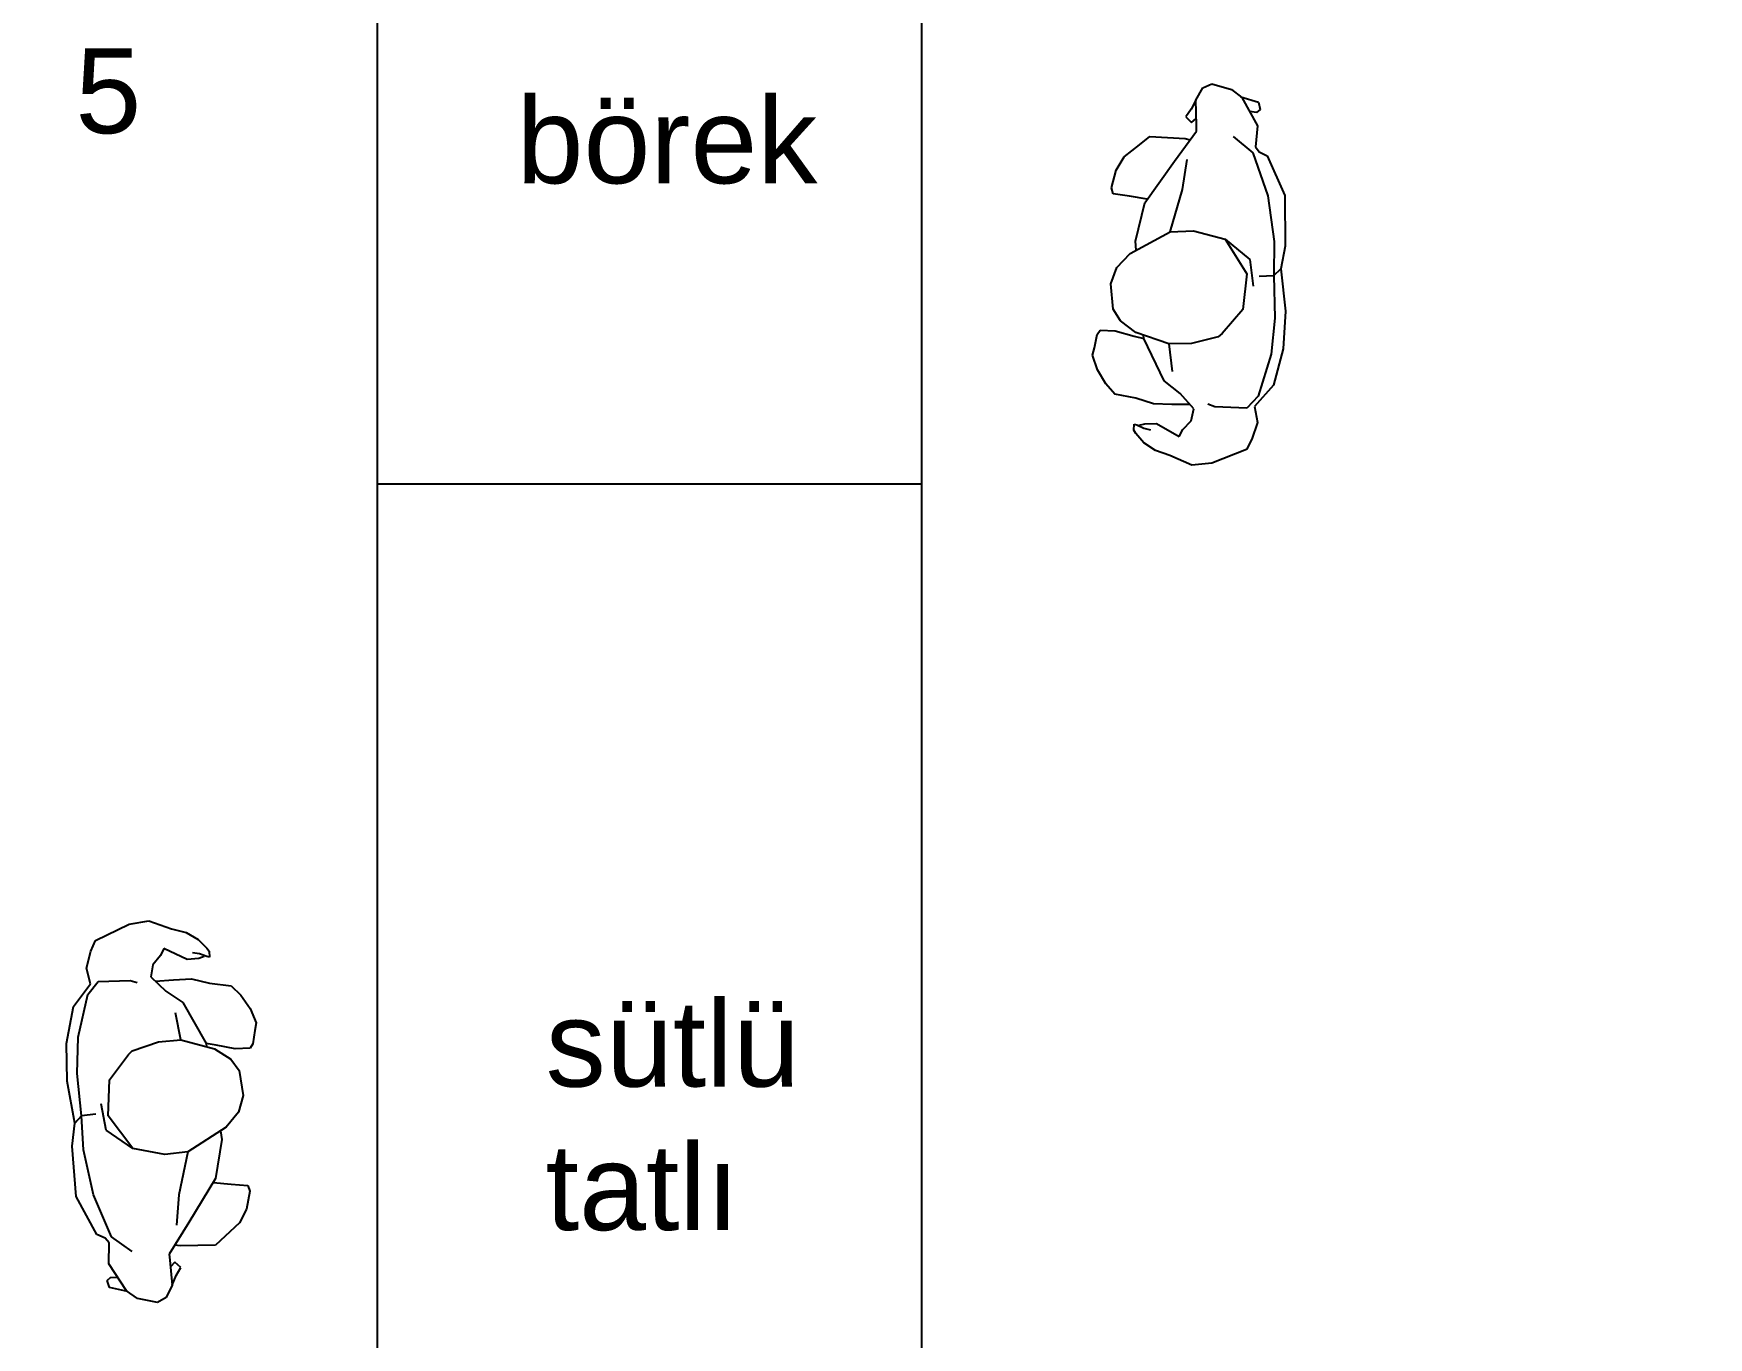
# Model space of a CAD drawing. Header units: millimetres. Extents: x 45 to 25350, y 77 to 5059.
# Drawn here: x 22269 to 22515.7, y 3615.5 to 3807.6 of the extents above; entities that cross this region are included whole.
import ezdxf
from ezdxf.enums import TextEntityAlignment as Align

# ---------------------------------------------------------------- set-up
doc = ezdxf.new("R2010")
doc.units = ezdxf.units.MM
doc.header["$LTSCALE"] = 5
doc.layers.add('200-EquipID-2d', color=7, linetype='Continuous')
doc.layers.add('TEFRIS', color=12, linetype='Continuous')
doc.layers.add('yazı', color=30, linetype='Continuous', lineweight=9)
doc.styles.add('25', font='arial.ttf', dxfattribs={"height": 25})
doc.styles.add('ARIAL', font='ARIALUNI.TTF', dxfattribs={"height": 1})
doc.styles.add('ROMANS', font='micross.ttf')

# ---------------------------------------------------------------- blocks, each defined once
blk = doc.blocks.new('cfcfcfcfc')
for p, q in [((220725.95, -32182.87), (220733.39, -32182.48)), ((220733.39, -32182.48), (220736.78, -32182.96)), ((220736.78, -32182.96), (220742.96, -32181.97)), ((220742.96, -32181.97), (220748.54, -32182.02)), ((220748.54, -32182.02), (220753.96, -32183.21)), ((220720.27, -32185.76), (220725.95, -32182.87)), ((220726.13, -32185.4), (220732.82, -32184.14)), ((220732.82, -32184.14), (220737.82, -32183.94)), ((220737.82, -32183.94), (220736.78, -32182.96)), ((220737.82, -32183.94), (220744.06, -32183.48)), ((220738.01, -32186.09), (220737.82, -32183.94)), ((220744.06, -32183.48), (220749.41, -32183.76)), ((220749.41, -32183.76), (220755.68, -32185.37)), ((220753.96, -32183.21), (220757.21, -32185.81)), ((220711.76, -32190.05), (220712.42, -32187.41)), ((220711.86, -32189.91), (220715.91, -32187.4)), ((220712.42, -32187.41), (220713.48, -32187.12)), ((220713.48, -32187.12), (220713.95, -32187.65)), ((220715.91, -32187.4), (220719.01, -32187.54)), ((220719.01, -32187.54), (220719.73, -32186.97)), ((220719.73, -32186.97), (220720.27, -32185.76)), ((220719.9, -32187.92), (220726.13, -32185.4)), ((220735.63, -32187.55), (220739.53, -32186.9)), ((220755.68, -32185.37), (220757.54, -32186.92)), ((220757.21, -32185.81), (220759.54, -32185.27)), ((220757.54, -32186.92), (220757.57, -32191.65)), ((220759.54, -32185.27), (220762.03, -32185.97)), ((220762.03, -32185.97), (220763.6, -32186.72)), ((220763.6, -32186.72), (220765.87, -32191.71)), ((220710.72, -32191.49), (220711.86, -32189.91)), ((220713.95, -32187.65), (220713.87, -32188.64)), ((220717.66, -32190.89), (220719.9, -32187.92)), ((220732.82, -32191.37), (220735.63, -32187.55)), ((220732.82, -32191.37), (220737.74, -32187.9)), ((220737.74, -32187.9), (220743.03, -32188.23)), ((220743.03, -32188.23), (220746.69, -32191.13)), ((220710.04, -32194.43), (220710.72, -32191.49)), ((220731.79, -32196.08), (220732.82, -32191.37)), ((220746.69, -32191.13), (220747.21, -32191.69)), ((220747.21, -32191.69), (220748.4, -32195.57)), ((220757.57, -32191.65), (220757.22, -32192.69)), ((220765.87, -32191.71), (220766.29, -32194.64)), ((220710.72, -32195.72), (220710.04, -32194.43)), ((220758, -32194.72), (220755.84, -32196.85)), ((220759.79, -32195.03), (220758, -32194.72)), ((220766.29, -32194.64), (220765.03, -32197.92)), ((220712.55, -32196.65), (220710.72, -32195.72)), ((220716.24, -32196.41), (220712.55, -32196.65)), ((220712.55, -32196.65), (220713.95, -32197.3)), ((220713.95, -32197.3), (220715.1, -32198.01)), ((220715.1, -32198.01), (220715.89, -32197.13)), ((220715.89, -32197.13), (220715.25, -32196.46)), ((220717.13, -32196.35), (220716.24, -32196.41)), ((220721.71, -32199.36), (220717.13, -32196.35)), ((220718.29, -32197.97), (220718.43, -32197.21)), ((220732.12, -32199.48), (220731.79, -32196.08)), ((220748.4, -32195.57), (220748.63, -32198.89)), ((220755.84, -32196.85), (220754.1, -32199.32)), ((220757.37, -32195.35), (220757.51, -32198.02)), ((220761.12, -32196.22), (220759.79, -32195.03)), ((220760.41, -32200.14), (220762.16, -32196.71)), ((220762.16, -32196.71), (220761.12, -32196.22)), ((220718.27, -32203.17), (220718.29, -32197.97)), ((220725.8, -32197.99), (220721.34, -32197.51)), ((220728.05, -32203.45), (220721.71, -32199.36)), ((220732.12, -32199.48), (220725.8, -32197.99)), ((220735.6, -32205.2), (220732.12, -32199.48)), ((220748.63, -32198.89), (220747.18, -32203.81)), ((220754.1, -32199.32), (220747.99, -32202.58)), ((220748.63, -32198.89), (220752.64, -32198.19)), ((220757.51, -32198.02), (220757.57, -32200.7)), ((220765.03, -32197.92), (220764.41, -32200.08)), ((220757.57, -32200.7), (220756.86, -32203.33)), ((220760.56, -32201.83), (220760.41, -32200.14)), ((220760.79, -32202.66), (220760.56, -32201.83)), ((220760.79, -32203.02), (220761.2, -32201.95)), ((220761.2, -32201.95), (220761.39, -32200.94)), ((220763.35, -32201.83), (220762.05, -32203.07)), ((220764.41, -32200.08), (220763.35, -32201.83)), ((220719.53, -32204.62), (220718.27, -32203.17)), ((220721.43, -32206.8), (220719.53, -32204.62)), ((220727.48, -32203.09), (220727.17, -32205.71)), ((220733.77, -32204.54), (220728.05, -32203.45)), ((220735.09, -32204.35), (220733.77, -32204.54)), ((220747.18, -32203.81), (220745.57, -32206.15)), ((220747.09, -32206.86), (220747.73, -32204.04)), ((220747.99, -32202.58), (220747.52, -32202.65)), ((220747.73, -32204.04), (220747.99, -32202.58)), ((220756.86, -32203.33), (220756.39, -32206.48)), ((220760.68, -32203.4), (220760.79, -32203.02)), ((220761.57, -32203.4), (220760.68, -32203.4)), ((220762.05, -32203.07), (220761.57, -32203.4)), ((220723.43, -32207.88), (220721.43, -32206.8)), ((220727.17, -32205.71), (220726.94, -32208.16)), ((220737.75, -32207.08), (220735.6, -32205.2)), ((220740.21, -32207.84), (220737.75, -32207.08)), ((220745.57, -32206.15), (220743.91, -32207.34)), ((220747.11, -32209.07), (220747.09, -32206.86)), ((220756.39, -32206.48), (220754.96, -32207.88)), ((220726.08, -32208.45), (220723.43, -32207.88)), ((220726.94, -32208.16), (220726.08, -32208.45)), ((220743.91, -32207.34), (220740.21, -32207.84)), ((220747.74, -32209.48), (220747.11, -32209.07)), ((220749.72, -32209.8), (220747.74, -32209.48)), ((220752.98, -32209.19), (220750.82, -32210.02)), ((220754.96, -32207.88), (220752.98, -32209.19)), ((220750.82, -32210.02), (220749.72, -32209.8))]:
    blk.add_line(p, q)
blk = doc.blocks.new('attrib')
at = {"layer": '200-EquipID-2d', "style": 'ARIAL'}
blk.add_attdef('POS', text='', height=2.5, dxfattribs=at).set_placement((0, 0, -1), align=Align.MIDDLE)
at = {"layer": '200-EquipID-2d', "style": 'ROMANS', "flags": 1}
for tag, p in [('ZONA', (0, -4.905, -2)), ('EQUIPMENTDATA', (0, -7.89, -2)), ('LONGDESCR', (0, -11.302, -2)), ('EQUIPMENTCONN', (0, -14.714, -2)), ('ACCESSORYDATA', (0, -18.552, -2)), ('ACCESSORYCONN', (0, -21.857, -2))]:
    blk.add_attdef(tag, text='', height=2.5, dxfattribs=at).set_placement(p, align=Align.CENTER)

msp = doc.modelspace()

# ---------------------------------------------------------------- hatches: boundary and pattern name
at = {"ltscale": 0.5}
h = msp.add_hatch(dxfattribs=at)
h.set_pattern_fill('ANSI31', color=251, scale=30)
h.set_pattern_definition([(45, (24280.266, 18410.9967), (-2.6516504, 2.6516504), [])])
h.paths.add_polyline_path([(21763.42, 4094.47), (22023.38, 4098.96), (22023.02, 4119.96), (21730.1, 4114.9), (21721.79, 4595.08, -0.130845), (22999.27, 4233.91, -0.490921), (22999.35, 4233.95, -0.006684), (23000.2, 4268.19, 0.132238), (21691.26, 4625.37), (21711.96, 3429.14), (22159.11, 3170.98), (22174.11, 3196.96), (22030.23, 3280.02), (22097.77, 3397), (22270.98, 3297), (22270.99, 3297.02), (22281.98, 3316.05), (22090.58, 3426.55), (22020.06, 3425.33), (21775.09, 3421.1, -0.000011), (21771.02, 3655.54), (22030.98, 3660.03), (22030.62, 3681.03), (21770.66, 3676.54, -0.000019)])

# ---------------------------------------------------------------- linework, layer by layer
at = {"layer": 'TEFRIS'}
for p, q in [((22319.62, 4109.65), (22319.62, 3528.68)), ((22399.78, 4039.65), (22399.78, 3541.28)), ((22319.77, 3741.28), (22399.78, 3741.28))]:
    msp.add_line(p, q, dxfattribs=at)

# ---------------------------------------------------------------- block references
at = {"layer": '200-EquipID-2d'}
ref = msp.add_blockref('attrib', (22280, 3799.1), dxfattribs=dict(at, xscale=5, yscale=5, zscale=5))
ref.add_attrib('POS', '5', dxfattribs={"color": 4, "height": 12.5, "style": 'ARIAL'}).set_placement((22280, 3799.1, -5), align=Align.MIDDLE)
at = {"layer": 'TEFRIS'}
for p, rotation in [((65375.73, 222674.95), 267.2011601855088), ((-4081.29, -217860.92), 91.50965930472574)]:
    msp.add_blockref('cfcfcfcfc', p, dxfattribs=dict(at, rotation=rotation))

# ---------------------------------------------------------------- texts
at = {"layer": 'yazı', "attachment_point": 1, "style": '25'}
for s, width, insert, char_height in [('börek', 145.5103, (22340.14, 3798.24), 12.68), ('sütlü tatlı', 25.5912, (22344.42, 3665.17), 12.6805)]:
    msp.add_mtext_dynamic_manual_height_columns(s, width=width, gutter_width=1, heights=[0], dxfattribs=dict(at, insert=insert, char_height=char_height))

doc.saveas('drawing.dxf')
